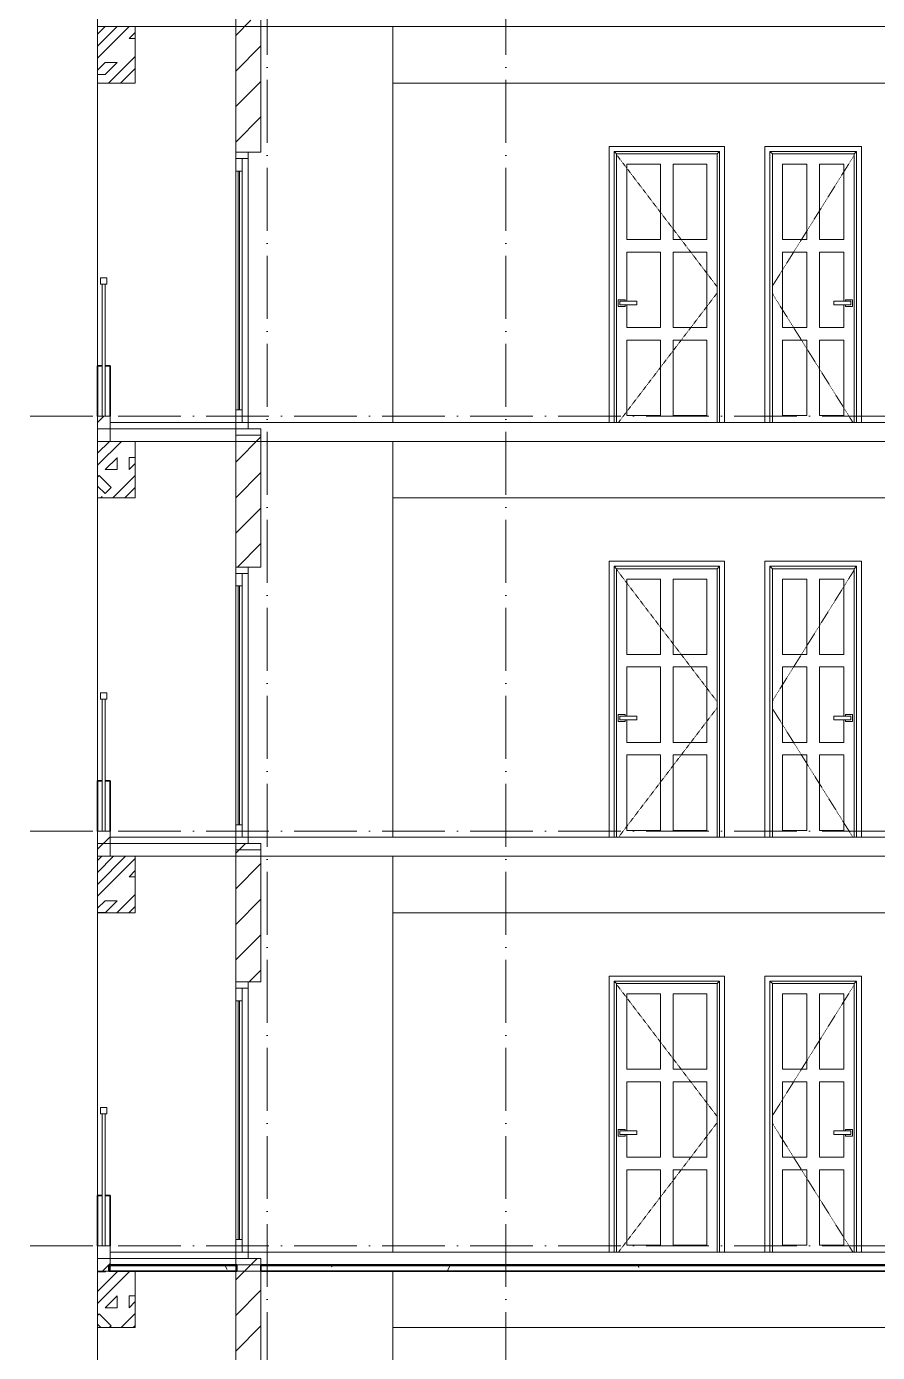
# Model space of a CAD drawing. Header units: millimetres. Extents: x -4940 to 55609, y -15283 to 93540.
# Drawn here: x 23035 to 29806, y 57352 to 67900 of the extents above; entities that cross this region are included whole.
import ezdxf

# ---------------------------------------------------------------- set-up
doc = ezdxf.new("R2010")
doc.units = ezdxf.units.MM
doc.linetypes.add('Dash 1_16__2_', pattern=[3.175, 1.5875, -1.5875])
doc.linetypes.add('Grid Line', pattern=[14, 10, -2, 0, -2])
for name, color, linetype, lineweight in [('A-DOOR', 31, 'Continuous', 5), ('A-FLOR-HRAL', 41, 'Continuous', 5), ('A-FLOR-MCUT', 3, 'Continuous', 9), ('CUA', 31, 'Continuous', 9), ('HATCH-TUONG', 152, 'Continuous', 9), ('NET CAT', 3, 'Continuous', 5), ('NET CATConcrete', 3, 'Continuous', 5), ('NET THAY 2', 55, 'Continuous', 5), ('NET-CAT', 3, 'Continuous', 9), ('NET-THAY', 2, 'Continuous', 15), ('TRUC', 225, 'Continuous', 5)]:
    doc.layers.add(name, color=color, linetype=linetype, lineweight=lineweight)
pattern_1 = [(45, (21278.48, 39800), (-141.4214, 141.4214), [])]
pattern_2 = [(0, (21278.48, 39800), (1625.6, 406.4), [67.056, -1152.144, 67.056, -1152.144, -6502.4]), (0, (21278.48, 39800), (1625.6, 406.4), [-2438.4, 67.056, -2371.344, 67.056, -1152.144, -2844.8]), (0, (21278.48, 39800), (1625.6, 406.4), [-6096, 67.056, -745.744, 67.056, -1964.944]), (120, (21888.08, 40003.2), (-1164.753, 1204.611), [67.056, -1152.144, 67.056, -7654.544]), (120, (21888.08, 40003.2), (-1164.753, 1204.611), [-1286.256, -1152.144, 67.056, -2371.344, -4064]), (120, (21888.08, 40003.2), (-1164.753, 1204.611), [-4876.8, 67.056, -1152.144, 67.056, -2777.744]), (120, (21888.08, 40003.2), (-1164.753, 1204.611), [-6163.056, -745.744, 67.056, -1964.944]), (240, (22091.28, 40816), (-460.847, -1611.011), [67.056, -1152.144, 67.056, -7654.544]), (240, (22091.28, 40816), (-460.847, -1611.011), [-1286.256, -1152.144, 67.056, -2371.344, -4064]), (240, (22091.28, 40816), (-460.847, -1611.011), [-4876.8, 67.056, -1152.144, 67.056, -2777.744]), (240, (22091.28, 40816), (-460.847, -1611.011), [-6163.056, -745.744, 67.056, -1964.944])]
pattern_3 = [(45, (21373.7, 39800), (-476.246, 476.246), []), (45, (21469, 39800), (-476.246, 476.246), []), (45, (21278.5, 39800), (-476.246, 476.246), []), (45, (21754.7, 39800), (-476.246, 476.246), []), (45, (21850, 39800), (-476.246, 476.246), []), (0, (21659.5, 39895.25), (0, 952.5), [95.25, -857.25]), (0, (21754.7, 39990.5), (0, 952.5), [95.25, -857.25]), (45, (21659.5, 39895.25), (0, 952.491), [134.684, -1212.342]), (45, (21754.7, 39895.25), (0, 952.491), [134.684, -1212.342]), (0, (21659.5, 39895.25), (0, 952.5), [95.25, -857.25]), (90, (21183.2, 39895.25), (-952.5, 6e-14), [95.25, -857.25]), (90, (21278.5, 39895.25), (-952.5, 6e-14), [190.5, -762]), (45, (21183.2, 39990.5), (0, 952.491), [134.684, -1212.342]), (90, (22040.5, 40181), (-952.5, 6e-14), [95.25, -857.25]), (0, (21945.2, 40181), (0, 952.5), [95.25, -857.25]), (45, (21945.2, 40181), (0, 952.491), [134.684, -1212.342]), (0, (22135.7, 39895.25), (0, 952.5), [95.25, -857.25]), (0, (22135.7, 40371.5), (0, 952.5), [95.25, -857.25]), (90, (22326.2, 40466.75), (-952.5, 6e-14), [95.25, -857.25]), (45, (22135.7, 40371.5), (0, 952.491), [269.367, -1077.66]), (45, (22231, 40371.5), (0, 952.491), [134.684, -1212.342]), (45, (22421.5, 40562), (0, 952.491), [134.684, -1212.342]), (0, (22421.5, 40657.25), (0, 952.5), [95.25, -857.25]), (90, (22421.5, 40562), (-952.5, 6e-14), [95.25, -857.25]), (0, (21754.7, 40562), (0, 952.5), [95.25, -857.25]), (0, (21945.2, 40657.25), (0, 952.5), [95.25, -857.25]), (90, (21850, 40562), (-952.5, 6e-14), [95.25, -857.25]), (90, (21945.2, 40562), (-952.5, 6e-14), [95.25, -857.25]), (45, (21754.7, 40562), (0, 952.491), [134.684, -1212.342]), (45, (21945.2, 40562), (0, 952.491), [134.684, -1212.342]), (135, (21397.46, 40014.8), (-952.491, 6e-14), [134.684, -1212.342]), (135, (21516.6, 40133.4), (-952.491, 6e-14), [134.683, -1212.342]), (135, (21588.04, 40204.8), (-952.491, 6e-14), [134.683, -1212.342]), (135, (21611.85, 40228.6), (-952.491, 6e-14), [134.683, -1212.342]), (135, (21659.5, 40276.25), (-952.491, 6e-14), [134.683, -1212.342]), (135, (21683.3, 40300.06), (-952.491, 6e-14), [134.683, -1212.342]), (135, (21754.7, 40371.5), (-952.491, 6e-14), [134.683, -1212.342]), (135, (21802.35, 40419.1), (-952.491, 6e-14), [134.683, -1212.342]), (45, (21397.46, 40014.8), (0, 952.491), [95.25, -1251.775]), (45, (21516.6, 40133.4), (0, 952.491), [67.36, -1279.665]), (45, (21683.3, 40300.06), (0, 952.491), [67.36, -1279.665]), (45, (21588.04, 40395.3), (0, 952.491), [67.36, -1279.665]), (45, (21754.7, 40371.5), (0, 952.491), [67.36, -1279.665]), (45, (21659.5, 40466.75), (0, 952.491), [67.36, -1279.665]), (0, (21302.7, 40109.5), (0, 952.5), [190.043, -762.457]), (0, (21516.6, 40323.9), (0, 952.5), [95.25, -857.25])]

# ---------------------------------------------------------------- blocks, each defined once
blk = doc.blocks.new('ALC1807-ASCENT PLAZA-TANG DIEN HINH-TANG 5_rvt-11-MẶT CẮT A-A')
at = {"layer": 'HATCH-TUONG'}
h = blk.add_hatch(dxfattribs=at)
h.set_pattern_fill('FP_10', color=130, style=0, pattern_type=2)
h.set_pattern_definition(pattern_1)
h.paths.add_polyline_path([(24900, 54750), (24900, 54800), (24700, 54800), (24700, 54750)], flags=0)
h.paths.add_polyline_path([(24900, 57000), (24900, 58050), (24700, 58050), (24700, 57000)], flags=0)
at = {"layer": 'NET-CAT', "color": 130}
for p, q in [((24900, 58050), (24700, 58050)), ((24700, 58050), (24700, 57000)), ((24900, 57000), (24900, 58050))]:
    blk.add_line(p, q, dxfattribs=at)
blk = doc.blocks.new('CUA WC - Type 1-60205-MẶT CẮT A-A')
at = {"layer": 'A-DOOR', "color": 130, "lineweight": 9}
for p, q in [((29051, 23305), (29051, 23905)), ((29051, 23905), (29245, 23905)), ((29245, 23905), (29245, 23305)), ((29345, 23305), (29345, 23905)), ((29345, 23905), (29539, 23905)), ((29539, 23905), (29539, 23305)), ((29245, 23305), (29051, 23305)), ((29539, 23305), (29345, 23305)), ((29051, 22605), (29051, 23205)), ((29051, 23205), (29245, 23205)), ((29245, 23205), (29245, 22605)), ((29345, 22605), (29345, 23205)), ((29345, 23205), (29539, 23205)), ((29539, 23205), (29539, 22815)), ((29539, 22785), (29539, 22605)), ((29245, 22605), (29051, 22605)), ((29539, 22605), (29345, 22605)), ((29051, 21905), (29051, 22505)), ((29051, 22505), (29245, 22505)), ((29245, 22505), (29245, 21905)), ((29345, 21905), (29345, 22505)), ((29345, 22505), (29539, 22505)), ((29539, 22505), (29539, 21905)), ((29245, 21905), (29051, 21905)), ((29539, 21905), (29345, 21905))]:
    blk.add_line(p, q, dxfattribs=at)
at = {"layer": 'CUA'}
for p, q in [((28910, 24046), (29680, 24046)), ((28910, 21850), (28910, 24046)), ((28970, 23986), (28950, 24006)), ((28950, 24006), (28950, 21850)), ((28950, 24006), (29640, 24006)), ((28970, 23986), (28970, 21850)), ((29620, 23986), (28970, 23986)), ((29620, 23986), (29640, 24006)), ((29620, 21850), (29620, 23986)), ((29640, 24006), (29640, 21850)), ((29680, 24046), (29680, 21850))]:
    blk.add_line(p, q, dxfattribs=at)
at = {"layer": 'CUA', "color": 130, "linetype": 'Dash 1_16__2_'}
for p, q in [((29620, 23975), (28970, 22935)), ((28970, 22875), (29611, 21850))]:
    blk.add_line(p, q, dxfattribs=at)
at = {"layer": 'CUA', "color": 130}
for p, q in [((29459, 22815), (29594, 22815)), ((29459, 22815), (29459, 22785)), ((29594, 22785), (29459, 22785)), ((29551, 22827), (29551, 22815)), ((29606, 22827), (29551, 22827)), ((29551, 22785), (29551, 22772)), ((29594, 22785), (29594, 22815)), ((29606, 22772), (29606, 22827)), ((29551, 22772), (29606, 22772))]:
    blk.add_line(p, q, dxfattribs=at)
blk = doc.blocks.new('CUA PHONG NGU - Type 1-60226-MẶT CẮT A-A')
at = {"layer": 'A-DOOR', "color": 130, "lineweight": 9}
for p, q in [((27811, 23305), (27811, 23905)), ((27811, 23905), (28080, 23905)), ((28080, 23905), (28080, 23305)), ((28180, 23305), (28180, 23905)), ((28180, 23905), (28449, 23905)), ((28449, 23905), (28449, 23305)), ((28080, 23305), (27811, 23305)), ((28449, 23305), (28180, 23305)), ((27811, 22815), (27811, 23205)), ((27811, 23205), (28080, 23205)), ((28080, 23205), (28080, 22605)), ((28180, 22605), (28180, 23205)), ((28180, 23205), (28449, 23205)), ((28449, 23205), (28449, 22605)), ((27811, 22605), (27811, 22785)), ((28080, 22605), (27811, 22605)), ((28449, 22605), (28180, 22605)), ((27811, 21905), (27811, 22505)), ((27811, 22505), (28080, 22505)), ((28080, 22505), (28080, 21905)), ((28180, 21905), (28180, 22505)), ((28180, 22505), (28449, 22505)), ((28449, 22505), (28449, 21905)), ((28080, 21905), (27811, 21905)), ((28449, 21905), (28180, 21905))]:
    blk.add_line(p, q, dxfattribs=at)
at = {"layer": 'CUA'}
for p, q in [((27670, 24046), (28590, 24046)), ((27670, 21850), (27670, 24046)), ((27710, 24006), (28550, 24006)), ((27710, 24006), (27730, 23986)), ((27710, 21850), (27710, 24006)), ((27730, 23986), (27730, 21850)), ((28530, 23986), (27730, 23986)), ((28550, 24006), (28530, 23986)), ((28530, 21850), (28530, 23986)), ((28550, 21850), (28550, 24006)), ((28590, 24046), (28590, 21850))]:
    blk.add_line(p, q, dxfattribs=at)
at = {"layer": 'CUA', "color": 130, "linetype": 'Dash 1_16__2_'}
for p, q in [((27730, 23980), (28530, 22930)), ((28530, 22880), (27745, 21850))]:
    blk.add_line(p, q, dxfattribs=at)
at = {"layer": 'CUA', "color": 130}
for p, q in [((27798, 22827), (27743, 22827)), ((27743, 22827), (27743, 22772)), ((27756, 22815), (27891, 22815)), ((27756, 22815), (27756, 22785)), ((27891, 22785), (27756, 22785)), ((27798, 22815), (27798, 22827)), ((27798, 22772), (27798, 22785)), ((27891, 22785), (27891, 22815)), ((27743, 22772), (27798, 22772))]:
    blk.add_line(p, q, dxfattribs=at)
blk = doc.blocks.new('CUA LO GIA _LUA_ - CUA LO GIA _LUA_-78615-MẶT CẮT A-A')
at = {"layer": 'CUA', "color": 130}
for p, q in [((24800, 24000), (24700, 24000)), ((24700, 24000), (24700, 23950)), ((24750, 23950), (24700, 23950)), ((24700, 23950), (24700, 23850)), ((24700, 23950), (24800, 23950)), ((24750, 23850), (24750, 23950)), ((24800, 23950), (24800, 24000)), ((24800, 23950), (24800, 21850)), ((24700, 23850), (24750, 23850)), ((24700, 23850), (24700, 21950)), ((24730, 23850), (24720, 23850)), ((24720, 23850), (24720, 21950)), ((24730, 21950), (24730, 23850)), ((24750, 23850), (24750, 21950)), ((24750, 21950), (24700, 21950)), ((24700, 21950), (24700, 21850)), ((24720, 21950), (24730, 21950)), ((24750, 21850), (24750, 21950)), ((24700, 21850), (24750, 21850)), ((24800, 21850), (24700, 21850)), ((24700, 21850), (24700, 21800)), ((24800, 21800), (24800, 21850)), ((24700, 21800), (24800, 21800))]:
    blk.add_line(p, q, dxfattribs=at)
blk = doc.blocks.new('Railing - 25mm-V75-MẶT CẮT A-A')
at = {"layer": 'NET THAY 2', "color": 130, "lineweight": 9}
for p, q in [((23637, 21900), (23637, 22950)), ((23662, 21900), (23662, 22950))]:
    blk.add_line(p, q, dxfattribs=at)
blk = doc.blocks.new('Railing - Railing-V106-MẶT CẮT A-A')
at = {"layer": 'A-FLOR-HRAL', "color": 130, "lineweight": 9}
for p, q in [((23675, 26300), (23625, 26300)), ((23625, 26300), (23625, 26250)), ((23675, 26250), (23675, 26300)), ((23625, 26250), (23675, 26250))]:
    blk.add_line(p, q, dxfattribs=at)
blk.add_blockref('Railing - 25mm-V75-MẶT CẮT A-A', (0, 3300))
blk = doc.blocks.new('ALC1807-ASCENT PLAZA-TANG DIEN HINH-TANG 5_rvt-12-MẶT CẮT A-A')
at = {"layer": 'HATCH-TUONG'}
h = blk.add_hatch(dxfattribs=at)
h.set_pattern_fill('FP_10', color=130, style=0, pattern_type=2)
h.set_pattern_definition(pattern_1)
h.paths.add_polyline_path([(24900, 58050), (24900, 58100), (24700, 58100), (24700, 58050)], flags=0)
h.paths.add_polyline_path([(24700, 60300), (24900, 60300), (24900, 61350), (24700, 61350)], flags=0)
h = blk.add_hatch(dxfattribs=at)
h.set_pattern_fill('FP_10', color=130, style=0, pattern_type=2)
h.set_pattern_definition(pattern_1)
h.paths.add_polyline_path([(23600, 58000), (23700, 58000), (23700, 58200), (23600, 58200)], flags=0)
at = {"layer": 'NET CAT', "lineweight": 9}
h = blk.add_hatch(dxfattribs=at)
h.set_pattern_fill('FP_9', color=130, style=0, pattern_type=2)
h.set_pattern_definition(pattern_2)
h.paths.add_polyline_path([(23690, 58000), (24710, 58000), (24710, 58040), (23690, 58040)], flags=0)
h = blk.add_hatch(dxfattribs=at)
h.set_pattern_fill('FP_9', color=130, style=0, pattern_type=2)
h.set_pattern_definition(pattern_2)
h.paths.add_polyline_path([(31120, 58040), (31120, 58050), (24900, 58050), (24900, 58040), (30780, 58040)], flags=0)
h = blk.add_hatch(dxfattribs=at)
h.set_pattern_fill('FP_9', color=130, style=0, pattern_type=2)
h.set_pattern_definition(pattern_2)
h.paths.add_polyline_path([(31120, 58000), (31120, 58040), (24900, 58040), (24900, 58000), (30780, 58000)], flags=0)
at = {"layer": 'A-FLOR-MCUT', "color": 130}
for p, q in [((24710, 58040), (23690, 58040)), ((31120, 58040), (24900, 58040))]:
    blk.add_line(p, q, dxfattribs=at)
at = {"layer": 'NET-CAT', "color": 130}
for p, q in [((24900, 61350), (24700, 61350)), ((24700, 61350), (24700, 60300)), ((24900, 60300), (24900, 61350)), ((24700, 60300), (24900, 60300)), ((23600, 58200), (23600, 58000)), ((23700, 58200), (23600, 58200)), ((23700, 58000), (23700, 58200)), ((24900, 58100), (24700, 58100)), ((24700, 58100), (24700, 58050)), ((24700, 58050), (24900, 58050)), ((24900, 58050), (24900, 58100)), ((23600, 58000), (23700, 58000))]:
    blk.add_line(p, q, dxfattribs=at)
at = {"layer": 'NET-CAT', "color": 50, "lineweight": 35}
for p, q in [((24710, 58050), (23690, 58050)), ((23690, 58050), (23690, 58000)), ((24710, 58000), (24710, 58050)), ((31120, 58050), (24900, 58050)), ((24900, 58050), (24900, 58000)), ((23690, 58000), (24710, 58000)), ((24900, 58000), (31120, 58000))]:
    blk.add_line(p, q, dxfattribs=at)
at = {"layer": 'NET-THAY', "color": 50, "lineweight": 35}
for p, q in [((23600, 58200), (23600, 58600)), ((23637, 58600), (23600, 58600)), ((23700, 58600), (23662, 58600)), ((23700, 58600), (23700, 58200))]:
    blk.add_line(p, q, dxfattribs=at)
at = {"color": 50, "lineweight": 35}
for name, p in [('CUA PHONG NGU - Type 1-60226-MẶT CẮT A-A', (0, 36300)), ('CUA WC - Type 1-60205-MẶT CẮT A-A', (0, 36300)), ('CUA LO GIA _LUA_ - CUA LO GIA _LUA_-78615-MẶT CẮT A-A', (0, 36300)), ('Railing - Railing-V106-MẶT CẮT A-A', (0, 33000))]:
    blk.add_blockref(name, p, dxfattribs=at)
blk = doc.blocks.new('ALC1807-ASCENT PLAZA-TANG DIEN HINH-TANG 5_rvt-13-MẶT CẮT A-A')
at = {"layer": 'HATCH-TUONG'}
h = blk.add_hatch(dxfattribs=at)
h.set_pattern_fill('FP_10', color=130, style=0, pattern_type=2)
h.set_pattern_definition(pattern_1)
h.paths.add_polyline_path([(24900, 61350), (24900, 61400), (24700, 61400), (24700, 61350)], flags=0)
h.paths.add_polyline_path([(24700, 63600), (24900, 63600), (24900, 64650), (24700, 64650)], flags=0)
h = blk.add_hatch(dxfattribs=at)
h.set_pattern_fill('FP_10', color=130, style=0, pattern_type=2)
h.set_pattern_definition(pattern_1)
h.paths.add_polyline_path([(23600, 61300), (23700, 61300), (23700, 61500), (23600, 61500)], flags=0)
at = {"layer": 'NET-CAT', "color": 130}
for p, q in [((24900, 64650), (24700, 64650)), ((24700, 64650), (24700, 63600)), ((24900, 63600), (24900, 64650)), ((24700, 63600), (24900, 63600)), ((23600, 61500), (23600, 61300)), ((23700, 61500), (23600, 61500)), ((23700, 61300), (23700, 61500)), ((24900, 61400), (24700, 61400)), ((24700, 61400), (24700, 61350)), ((24900, 61350), (24900, 61400)), ((23600, 61300), (23700, 61300)), ((24700, 61350), (24900, 61350))]:
    blk.add_line(p, q, dxfattribs=at)
at = {"layer": 'NET-THAY', "color": 50, "lineweight": 35}
for p, q in [((23600, 61500), (23600, 61900)), ((23637, 61900), (23600, 61900)), ((23700, 61900), (23662, 61900)), ((23700, 61900), (23700, 61500))]:
    blk.add_line(p, q, dxfattribs=at)
at = {"color": 50, "lineweight": 35}
for name, p in [('CUA PHONG NGU - Type 1-60226-MẶT CẮT A-A', (0, 39600)), ('CUA WC - Type 1-60205-MẶT CẮT A-A', (0, 39600)), ('CUA LO GIA _LUA_ - CUA LO GIA _LUA_-78615-MẶT CẮT A-A', (0, 39600)), ('Railing - Railing-V106-MẶT CẮT A-A', (0, 36300))]:
    blk.add_blockref(name, p, dxfattribs=at)
blk = doc.blocks.new('ALC1807-ASCENT PLAZA-TANG DIEN HINH-TANG 5_rvt-14-MẶT CẮT A-A')
at = {"layer": 'HATCH-TUONG'}
h = blk.add_hatch(dxfattribs=at)
h.set_pattern_fill('FP_10', color=130, style=0, pattern_type=2)
h.set_pattern_definition(pattern_1)
h.paths.add_polyline_path([(24900, 64650), (24900, 64700), (24700, 64700), (24700, 64650)], flags=0)
h.paths.add_polyline_path([(24700, 66900), (24900, 66900), (24900, 67950), (24700, 67950)], flags=0)
h = blk.add_hatch(dxfattribs=at)
h.set_pattern_fill('FP_10', color=130, style=0, pattern_type=2)
h.set_pattern_definition(pattern_1)
h.paths.add_polyline_path([(23600, 64600), (23700, 64600), (23700, 64800), (23600, 64800)], flags=0)
at = {"layer": 'NET-CAT', "color": 130}
for p, q in [((24700, 67950), (24700, 66900)), ((24900, 66900), (24900, 67950)), ((24700, 66900), (24900, 66900)), ((23600, 64800), (23600, 64600)), ((23700, 64800), (23600, 64800)), ((23700, 64600), (23700, 64800)), ((24900, 64700), (24700, 64700)), ((24700, 64700), (24700, 64650)), ((24900, 64650), (24900, 64700)), ((23600, 64600), (23700, 64600)), ((24700, 64650), (24900, 64650))]:
    blk.add_line(p, q, dxfattribs=at)
at = {"layer": 'NET-THAY', "color": 50, "lineweight": 35}
for p, q in [((23600, 64800), (23600, 65200)), ((23637, 65200), (23600, 65200)), ((23700, 65200), (23662, 65200)), ((23700, 65200), (23700, 64800))]:
    blk.add_line(p, q, dxfattribs=at)
at = {"color": 50, "lineweight": 35}
for name, p in [('CUA LO GIA _LUA_ - CUA LO GIA _LUA_-78615-MẶT CẮT A-A', (0, 42900)), ('CUA PHONG NGU - Type 1-60226-MẶT CẮT A-A', (0, 42900)), ('CUA WC - Type 1-60205-MẶT CẮT A-A', (0, 42900)), ('Railing - Railing-V106-MẶT CẮT A-A', (0, 39600))]:
    blk.add_blockref(name, p, dxfattribs=at)

msp = doc.modelspace()

# ---------------------------------------------------------------- hatches: boundary and pattern name
at = {"layer": 'NET CATConcrete'}
h = msp.add_hatch(dxfattribs=at)
h.set_pattern_fill('FP_1', color=256, style=0, pattern_type=2)
h.set_pattern_definition(pattern_3)
h.paths.add_polyline_path([(23599.9, 67450), (23899.9, 67450), (23899.9, 67900), (23599.9, 67900)], flags=0)
h = msp.add_hatch(dxfattribs=at)
h.set_pattern_fill('FP_1', color=256, style=0, pattern_type=2)
h.set_pattern_definition(pattern_3)
h.paths.add_polyline_path([(23899.9, 64150), (23899.9, 64600), (23599.9, 64600), (23599.9, 64150)], flags=0)
h = msp.add_hatch(dxfattribs=at)
h.set_pattern_fill('FP_1', color=256, style=0, pattern_type=2)
h.set_pattern_definition(pattern_3)
h.paths.add_polyline_path([(23599.9, 60850), (23899.9, 60850), (23899.9, 61300), (23599.9, 61300)], flags=0)
h = msp.add_hatch(dxfattribs=at)
h.set_pattern_fill('FP_1', color=256, style=0, pattern_type=2)
h.set_pattern_definition(pattern_3)
h.paths.add_polyline_path([(23899.9, 57550), (23899.9, 58000), (23599.9, 58000), (23599.9, 57550)], flags=0)

# ---------------------------------------------------------------- linework, layer by layer
at = {"layer": 'NET CAT', "lineweight": 13}
for p, q in [((23599.9, 67900), (23599.9, 67450)), ((23899.9, 67450), (23899.9, 67900)), ((23599.9, 67450), (23899.9, 67450)), ((23599.9, 64600), (23599.9, 64150)), ((23899.9, 64150), (23899.9, 64600)), ((23599.9, 64150), (23899.9, 64150)), ((23599.9, 61300), (23599.9, 60850)), ((23899.9, 60850), (23899.9, 61300)), ((23599.9, 60850), (23899.9, 60850)), ((23599.9, 58000), (23599.9, 57550)), ((23899.9, 57550), (23899.9, 58000)), ((23599.9, 57550), (23899.9, 57550))]:
    msp.add_line(p, q, dxfattribs=at)
at = {"layer": 'NET CAT'}
for p, q in [((25949.9, 67900), (25949.9, 64750)), ((23599.9, 67450), (23599.9, 64800)), ((24699.9, 64750), (23699.9, 64750)), ((25949.9, 64600), (25949.9, 61450)), ((23599.9, 64150), (23599.9, 61500)), ((24699.9, 61450), (23699.9, 61450)), ((25949.9, 61300), (25949.9, 58150)), ((23599.9, 60850), (23599.9, 58200)), ((24699.9, 58150), (23699.9, 58150)), ((25949.9, 58000), (25949.9, 54850)), ((23599.9, 57550), (23599.9, 54900))]:
    msp.add_line(p, q, dxfattribs=at)
at = {"layer": 'NET CATConcrete'}
for p, q in [((23899.9, 67900), (23599.9, 67900)), ((31099.9, 67450), (25949.9, 67450)), ((23899.9, 64600), (23599.9, 64600)), ((31099.9, 64150), (25949.9, 64150)), ((23899.9, 61300), (23599.9, 61300)), ((31099.9, 60850), (25949.9, 60850)), ((23899.9, 58000), (23599.9, 58000)), ((31099.9, 57550), (25949.9, 57550))]:
    msp.add_line(p, q, dxfattribs=at)
at = {"layer": 'NET-CAT', "lineweight": 15}
for p, q in [((24699.9, 67900), (24699.9, 68050)), ((23599.9, 68000), (23599.9, 67900)), ((23899.9, 67900), (32799.9, 67900)), ((24699.9, 64700), (23599.9, 64700)), ((23599.9, 64700), (23599.9, 64600)), ((32949.9, 64750), (24699.9, 64750)), ((24699.9, 64600), (24699.9, 64750)), ((23899.9, 64600), (32799.9, 64600)), ((24699.9, 61400), (23599.9, 61400)), ((23599.9, 61400), (23599.9, 61300)), ((32949.9, 61450), (24699.9, 61450)), ((24699.9, 61300), (24699.9, 61450)), ((23899.9, 61300), (32799.9, 61300)), ((32949.9, 58150), (24699.9, 58150)), ((24699.9, 58000), (24699.9, 58150)), ((24699.9, 58100), (23599.9, 58100)), ((23599.9, 58100), (23599.9, 58000)), ((23899.9, 58000), (32799.9, 58000))]:
    msp.add_line(p, q, dxfattribs=at)
at = {"layer": 'NET-THAY', "lineweight": 9}
for p, q in [((23599.9, 67900), (23899.9, 67900)), ((23699.9, 64750), (24699.9, 64750)), ((23599.9, 64600), (23899.9, 64600)), ((23699.9, 61450), (24699.9, 61450)), ((23599.9, 61300), (23899.9, 61300)), ((23699.9, 58150), (24699.9, 58150)), ((23599.9, 58000), (23899.9, 58000))]:
    msp.add_line(p, q, dxfattribs=at)
at = {"layer": 'TRUC', "linetype": 'Grid Line', "ltscale": 50}
for p, q in [((24949.9, -12136), (24949.9, 93540.4)), ((26849.9, -12136), (26849.9, 93540.4)), ((-4939.7, 64800), (51521, 64800)), ((-4939.7, 61500), (51521, 61500)), ((-4939.7, 58200), (51521, 58200))]:
    msp.add_line(p, q, dxfattribs=at)

# ---------------------------------------------------------------- block references
at = {"lineweight": 5}
for name in ['ALC1807-ASCENT PLAZA-TANG DIEN HINH-TANG 5_rvt-14-MẶT CẮT A-A', 'ALC1807-ASCENT PLAZA-TANG DIEN HINH-TANG 5_rvt-13-MẶT CẮT A-A', 'ALC1807-ASCENT PLAZA-TANG DIEN HINH-TANG 5_rvt-12-MẶT CẮT A-A', 'ALC1807-ASCENT PLAZA-TANG DIEN HINH-TANG 5_rvt-11-MẶT CẮT A-A']:
    msp.add_blockref(name, (0, 0), dxfattribs=at)

doc.saveas('drawing.dxf')
